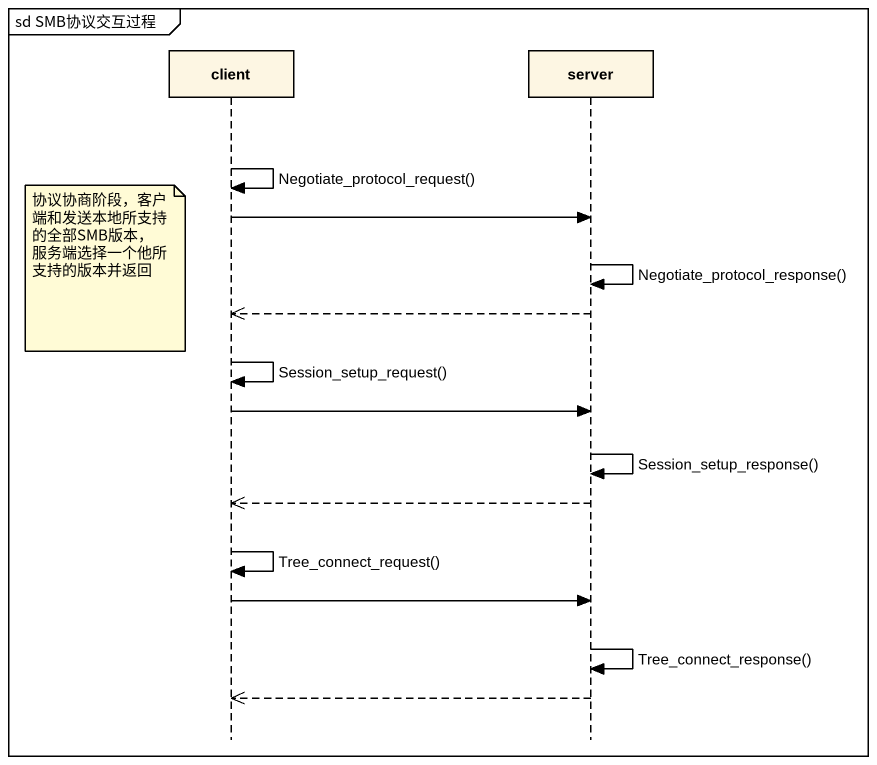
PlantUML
@startuml
mainframe sd SMB协议交互过程
hide footbox
participant client
participant server

client -> client : Negotiate_protocol_request()
client -> server
server -> server : Negotiate_protocol_response()
note left of client : 协议协商阶段，客户端和发送本地所支持的全部SMB版本，服务端选择一个他所支持的版本并返回
server -->> client
client -> client : Session_setup_request()
client -> server
server -> server : Session_setup_response()
server -->> client
client -> client : Tree_connect_request()
client -> server
server -> server : Tree_connect_response()
server -->> client
@enduml
